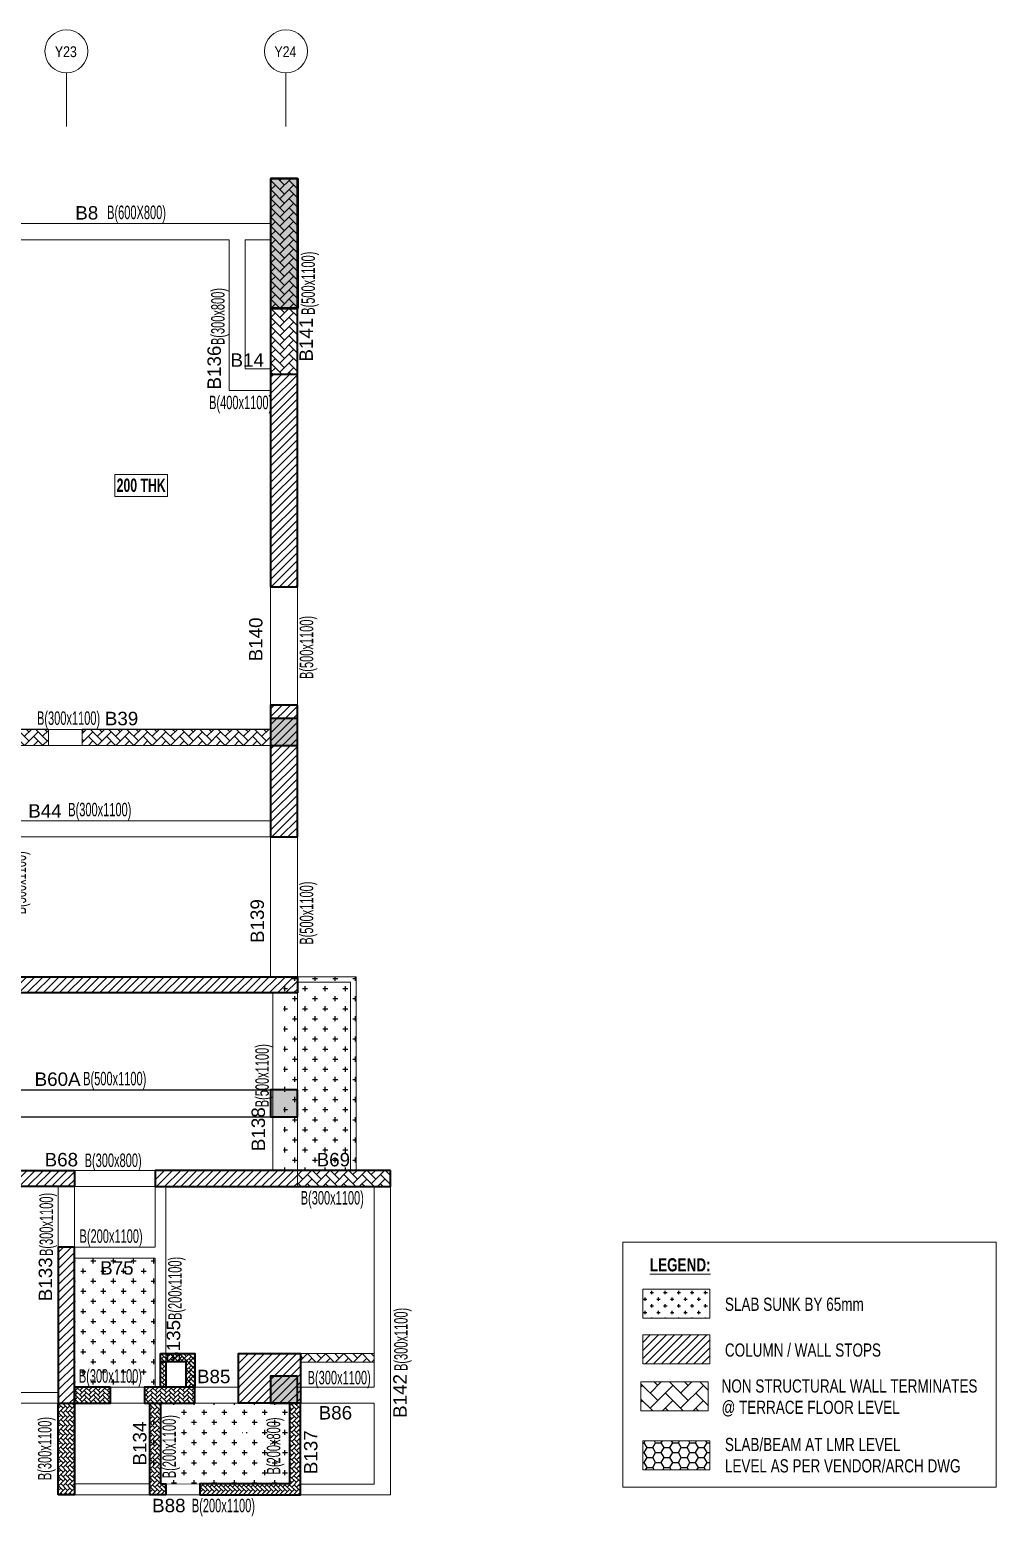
# Model space of a CAD drawing. Header units: millimetres. Extents: x 798 to 71469, y 782 to 33500.
# Drawn here: x 53497 to 71469, y 5870 to 33500 of the extents above; entities that cross this region are included whole.
import ezdxf
from ezdxf.enums import TextEntityAlignment as Align

# ---------------------------------------------------------------- set-up
doc = ezdxf.new("R2010")
doc.units = ezdxf.units.MM
doc.linetypes.add('Grid Line', pattern=[2222.5, 1270, -317.5, 317.5, -317.5])
doc.linetypes.add('HIDDEN', pattern=[0.375, 0.25, -0.125])
for name, color, linetype, lineweight in [('A-FLOR-IDEN', 11, 'Continuous', 9), ('A-GRIDS', 8, 'Continuous', 9), ('G-ANNO-TEXT', 231, 'Continuous', 9), ('S-BEAM', 7, 'Continuous', 18), ('S-BEAM-IDEN', 2, 'Continuous', 9), ('S-COL HATCH', 9, 'Continuous', 0), ('S-COLS', 5, 'Continuous', 35), ('S-GRIDS', 8, 'Continuous', 9), ('S-WALL', 4, 'Continuous', 18)]:
    doc.layers.add(name, color=color, linetype=linetype, lineweight=lineweight)
for name, color, linetype in [('Beam Nos', 7, 'Continuous'), ('changes', 7, 'Continuous'), ('HATCH', 8, 'Continuous'), ('SUNK SLAB', 8, 'Continuous')]:
    doc.layers.add(name, color=color, linetype=linetype)
doc.styles.add('Arial Narrow', font='ARIALN.TTF', dxfattribs={"height": 400})
doc.styles.add('SC-BBS1', font='SansSerif')
doc.styles.add('Swis721 LtCn BT', font='swisscl.ttf', dxfattribs={"width": 0.9, "height": 233.355162})
doc.styles.add('Swis721 LtCn BT_2', font='swisscl.ttf', dxfattribs={"height": 244.992296})
doc.styles.add('Swis721 LtCn BT_B', font='', dxfattribs={"width": 0.9, "height": 246.918336})
doc.styles.get('Swis721 LtCn BT_B').set_extended_font_data('Swis721 LtCn BT', bold=True)
pattern_1 = [(315, (-31091886.604, 20694843.886), (84.85281374, -1e-14), [180, -60]), (45, (-31091844.18, 20694801.46), (84.85281374, -2e-14), [180, -60])]
pattern_2 = [(45, (-31789147.33, 20742781.64), (0, 169.7056275), [360, -120]), (135, (-31789062.48, 20742866.5), (1e-14, 169.7056275), [360, -120])]
pattern_3 = [(45, (-31789147.34, 20510433.08), (-75.1300955, 75.1300955), [])]
pattern_4 = [(0, (-31348805.41, 21124428.96), (187.5, 187.5), [93.75, -281.25]), (90, (-31348758.54, 21124382.09), (-187.5, 187.5), [93.75, -281.25])]

# ---------------------------------------------------------------- blocks, each defined once
blk = doc.blocks.new('A$C6614787e')
at = {"layer": 'S-COL HATCH'}
h = blk.add_hatch(dxfattribs=at)
h.set_pattern_fill('AR-HBONE', color=256, scale=15)
h.set_pattern_definition([(45, (-31102020.92, 20625022.12), (0, 84.85281374), [180, -60]), (135, (-31101978.495, 20625064.55), (7e-15, 84.85281374), [180, -60])])
h.paths.add_polyline_path([(2600, 2625), (1960, 2625), (1960, 2000), (2120, 2000), (2120, 2466), (2600, 2466)])
h = blk.add_hatch(dxfattribs=at)
h.set_pattern_fill('AR-HBONE', color=256, scale=15)
h.set_pattern_definition([(45, (0, 0), (0, 84.8528), [180, -60]), (135, (42.426, 42.426), (7e-15, 84.8528), [180, -60])])
h.paths.add_polyline_path([(2600, 2466), (2500, 2466), (2500, 2000), (2600, 2000)])
h = blk.add_hatch(dxfattribs=at)
h.set_pattern_fill('AR-HBONE', color=256, scale=15)
h.set_pattern_definition([(45, (-31364182.66, 21103765.56), (0, 84.85281374), [180, -60]), (135, (-31364140.23, 21103807.99), (7e-15, 84.85281374), [180, -60])])
h.paths.add_polyline_path([(2900, 1700), (2900, 2000), (1960, 2000), (1960, 1700)])
h = blk.add_hatch(dxfattribs=at)
h.set_pattern_fill('AR-HBONE', color=256, scale=15)
h.set_pattern_definition([(45, (-31362782.653, 21103765.56), (0, 84.85281374), [180, -60]), (135, (-31362740.227, 21103807.99), (7e-15, 84.85281374), [180, -60])])
h.paths.add_polyline_path([(4200, 1700), (4200, 2000), (3530, 2000), (3530, 1700)])
h = blk.add_hatch(dxfattribs=at)
h.set_pattern_fill('AR-HBONE', color=256, scale=15, angle=-90)
h.set_pattern_definition(pattern_1)
edge = h.paths.add_edge_path()
edge.add_line((200, 1700), (200, 200))
edge.add_line((200, 200), (1870, 200))
edge.add_line((1870, 200), (1870, 0))
edge.add_line((1870, 0), (0, 0))
edge.add_line((0, 0), (0, 1700))
edge.add_line((0, 1700), (200, 1700))
h = blk.add_hatch(dxfattribs=at)
h.set_pattern_fill('AR-HBONE', color=256, scale=15, angle=-90)
h.set_pattern_definition(pattern_1)
h.paths.add_polyline_path([(2600, 200), (2500, 200), (2500, 0), (2800, 0), (2800, 1700), (2600, 1700)])
h = blk.add_hatch(dxfattribs=at)
h.set_pattern_fill('AR-HBONE', color=256, scale=15, angle=-90)
h.set_pattern_definition([(315, (21106265.21, 31371048.637), (84.85281374, -2e-14), [180, -60]), (45, (21106307.64, 31371006.21), (84.85281374, -2e-14), [180, -60])])
h.paths.add_polyline_path([(4200, 0), (4500, 0), (4500, 1700), (4200, 1700)])
at = {"layer": 'S-COLS', "elevation": 0}
for points in [[(2600, 2625), (1960, 2625), (1960, 2000), (2120, 2000), (2120, 2466), (2600, 2466), (2600, 2625)], [(200, 1700), (200, 200), (1870, 200), (1870, 0), (0, 0), (0, 1700), (200, 1700)]]:
    blk.add_lwpolyline(points, dxfattribs=at)
for points in [[(2600, 2466), (2500, 2466), (2500, 2000), (2600, 2000)], [(1960, 2000), (2900, 2000), (2900, 1700), (1960, 1700)], [(3530, 2000), (4200, 2000), (4200, 1700), (3530, 1700)], [(2600, 200), (2500, 200), (2500, 0), (2800, 0), (2800, 1700), (2600, 1700)], [(4500, 0), (4500, 1700), (4200, 1700), (4200, 0)]]:
    blk.add_lwpolyline(points, close=True, dxfattribs=at)
blk = doc.blocks.new('A$C535b99b2')
at = {"layer": 'HATCH'}
h = blk.add_hatch(color=256, dxfattribs=at)
h.dxf.hatch_style = 1
h.paths.add_polyline_path([(53100, 0), (53100, 500), (52600, 500), (52600, 0)])
at = {"layer": 'S-COLS', "elevation": 0}
blk.add_lwpolyline([(53100, 500), (52600, 500), (52600, 0), (53100, 0)], close=True, dxfattribs=at)
blk = doc.blocks.new('A$C33c92876')
at = {"layer": 'S-COL HATCH', "transparency": 33554687}
h = blk.add_hatch(color=256, dxfattribs=at)
h.dxf.hatch_style = 1
h.paths.add_polyline_path([(53100, 22766), (52600, 22766), (52600, 20350), (53100, 20350)])
at = {"layer": 'S-COLS'}
for p, q in [((52600, 22766), (52600, 22766)), ((52600, 20350, 0), (53100, 20350, 0))]:
    blk.add_line(p, q, dxfattribs=at)
at = {"layer": 'S-COLS', "elevation": 0}
for points in [[(52600, 22766), (52600, 20350), (53100, 20350), (53100, 22766)], [(53107, 22766), (53107, 20351), (52607, 20351), (52607, 22766)]]:
    blk.add_lwpolyline(points, close=True, dxfattribs=at)
at = {"layer": 'changes'}
for p in [(0, 12226), (0, 5325), (0, 0)]:
    blk.add_blockref('A$C535b99b2', p, dxfattribs=at)
blk = doc.blocks.new('Grid - Type 1 Structural-6743905-11TH FLOOR LVL')
at = {"layer": 'A-GRIDS'}
blk.add_circle((0, 0), 4, dxfattribs=at)
blk = doc.blocks.new('A$Cf2260b48')
at = {"layer": 'S-GRIDS', "linetype": 'Grid Line'}
for p, q in [((41010, 18003), (41010, 19003)), ((45092, 18003), (45092, 19003))]:
    blk.add_line(p, q, dxfattribs=at)
at = {"layer": 'A-GRIDS', "xscale": 99.99999999999991, "yscale": 99.99999999999991, "zscale": 99.99999999999991}
for p in [(41010, 19403), (45092, 19403)]:
    blk.add_blockref('Grid - Type 1 Structural-6743905-11TH FLOOR LVL', p, dxfattribs=at)
at = {"layer": 'A-GRIDS', "lineweight": 18, "char_height": 200, "width": 513.08, "attachment_point": 1, "style": 'Arial Narrow'}
for s, insert in [('Y23', (40795, 19495)), ('Y24', (44877, 19495))]:
    blk.add_mtext(s, dxfattribs=dict(at, insert=insert))

msp = doc.modelspace()

# ---------------------------------------------------------------- hatches: boundary and pattern name
at = {"layer": 'S-COL HATCH'}
h = msp.add_hatch(dxfattribs=at)
h.set_pattern_fill('AR-HBONE', color=256, scale=30)
h.set_pattern_definition([(45, (-31789147.34, 20510433.08), (0, 169.7056275), [360, -120]), (135, (-31789062.49, 20510517.93), (1e-14, 169.7056275), [360, -120])])
h.paths.add_polyline_path([(58474.5, 30737.1), (57974.5, 30737.1), (57974.5, 27097.9), (58474.5, 27097.9)])
h = msp.add_hatch(dxfattribs=at)
h.set_pattern_fill('AR-HBONE', color=256, scale=30)
h.set_pattern_definition(pattern_2)
h.paths.add_polyline_path([(53074.5, 20496.6), (53844.9, 20496.6), (53844.9, 20196.3), (53294.1, 20196), (53294.1, 20197.1), (53074.5, 20197.1)])
h = msp.add_hatch(dxfattribs=at)
h.set_pattern_fill('AR-HBONE', color=256, scale=30)
h.set_pattern_definition(pattern_2)
h.paths.add_polyline_path([(54464.9, 20496.6), (57973.4, 20496.6), (57973.4, 20198.2), (54464.9, 20198.2)])
h = msp.add_hatch(dxfattribs=at)
h.set_pattern_fill('AR-HBONE', color=256, scale=30)
h.set_pattern_definition(pattern_2)
h.paths.add_polyline_path([(60203.9, 11997.1), (60203.9, 12297.1), (58474.5, 12297.1), (58474.5, 11997.1)])
h = msp.add_hatch(dxfattribs=at)
h.set_pattern_fill('AR-HBONE', color=256, scale=30)
h.set_pattern_definition([(45, (-31789147.33, 20643063.64), (0, 169.7056275), [360, -120]), (135, (-31789062.48, 20643148.5), (1e-14, 169.7056275), [360, -120])])
h.paths.add_polyline_path([(56028.9, 8897.1), (56028.9, 8737.1), (56408.9, 8737.1), (56408.9, 8269.7), (56568.9, 8269.7), (56568.9, 8897.1)])
h.paths.add_polyline_path([(59903.9, 8897.1), (58528.9, 8897.1), (58528.9, 8737.1), (59903.9, 8737.1)])
at = {"layer": 'SUNK SLAB'}
h = msp.add_hatch(dxfattribs=at)
h.set_pattern_fill('ANSI31', color=8, scale=850, style=0)
h.set_pattern_definition(pattern_3)
h.paths.add_polyline_path([(57974.5, 27097.9), (58474.5, 27097.9), (58474.5, 23147.6), (57974.6, 23147.6)])
h = msp.add_hatch(dxfattribs=at)
h.set_pattern_fill('ANSI31', color=8, scale=850, style=0)
h.set_pattern_definition(pattern_3)
h.paths.add_polyline_path([(58474.5, 20947.6), (57974.5, 20947.6), (57974.5, 18497.1), (58474.5, 18497.1)])
h = msp.add_hatch(dxfattribs=at)
h.set_pattern_fill('ANSI31', color=8, scale=850, style=0)
h.set_pattern_definition(pattern_3)
h.paths.add_polyline_path([(52764.5, 15897.1), (52764.5, 15597.1), (58474.5, 15597.1), (58474.5, 15897.1)])
h = msp.add_hatch(dxfattribs=at)
h.set_pattern_fill('CROSS', color=8, scale=750, style=0)
h.set_pattern_definition(pattern_4)
h.paths.add_polyline_path([(58214.5, 15897.1), (59564.5, 15897.1), (59564.5, 12297.1), (58214.5, 12297.1)])
h = msp.add_hatch(dxfattribs=at)
h.set_pattern_fill('ANSI31', color=8, scale=850, style=0)
h.set_pattern_definition(pattern_3)
h.paths.add_polyline_path([(50678.9, 12297.1), (54328.9, 12297.1), (54328.9, 11997.1), (50978.9, 11997.1), (50978.9, 7971.9), (50678.9, 7971.9)])
h = msp.add_hatch(dxfattribs=at)
h.set_pattern_fill('ANSI31', color=8, scale=850, style=0)
h.set_pattern_definition(pattern_3)
h.paths.add_polyline_path([(55828.9, 12297.1), (58474.5, 12297.1), (58474.5, 11997.1), (55828.9, 11997.1)])
h = msp.add_hatch(dxfattribs=at)
h.set_pattern_fill('ANSI31', color=8, scale=850, style=0)
h.set_pattern_definition(pattern_3)
h.paths.add_polyline_path([(54028.8, 10869.7), (54328.9, 10869.7), (54328.9, 7971.9), (54028.8, 7971.9)])
h = msp.add_hatch(dxfattribs=at)
h.set_pattern_fill('CROSS', color=8, scale=750, style=0)
h.set_pattern_definition([(0, (-31348805.41, 21124428.95), (187.5, 187.5), [93.75, -281.25]), (90, (-31348758.54, 21124382.07), (-187.5, 187.5), [93.75, -281.25])])
h.paths.add_polyline_path([(54328.9, 10669.7), (55828.9, 10669.7), (55828.9, 8269.7), (54328.9, 8269.7)])
h.paths.add_polyline_path([(55708.6, 8227.5), (54310.1, 8227.5), (54310.1, 8754.7), (55708.6, 8754.7)], flags=9)
h = msp.add_hatch(dxfattribs=at)
h.set_pattern_fill('CROSS', color=8, scale=500, style=0)
h.set_pattern_definition([(0, (-23341.31, 23905.62), (125, 125), [62.5, -187.5]), (90, (-23310.06, 23874.37), (-125, 125), [62.5, -187.5])])
h.paths.add_polyline_path([(66144.8, 10094.4), (66144.8, 9553.2), (64895.1, 9553.2), (64895.1, 10094.4)], flags=0)
h = msp.add_hatch(dxfattribs=at)
h.set_pattern_fill('ANSI31', color=8, scale=850, style=0)
h.set_pattern_definition([(45, (-31293705.47, 20974256.47), (-75.1300955, 75.1300955), [])])
h.paths.add_polyline_path([(66144.8, 9243), (66144.8, 8701.8), (64895.1, 8701.8), (64895.1, 9243)], flags=0)
h = msp.add_hatch(dxfattribs=at)
h.set_pattern_fill('ANSI31', color=8, scale=850, style=0)
h.set_pattern_definition(pattern_3)
h.paths.add_polyline_path([(57378.9, 7971.9), (58528.9, 7971.9), (58528.9, 8896.7), (57378.9, 8896.7)])
h = msp.add_hatch(dxfattribs=at)
h.set_pattern_fill('AR-HBONE', color=8, scale=50, style=0)
h.set_pattern_definition([(45, (-31293738.87, 20971897.46), (0, 282.8427125), [600, -200]), (135, (-31293597.45, 20972038.88), (2e-14, 282.8427125), [600, -200])])
h.paths.add_polyline_path([(66111.4, 8368.9), (66111.4, 7827.6), (64861.7, 7827.6), (64861.7, 8368.9)], flags=0)
h = msp.add_hatch(dxfattribs=at)
h.set_pattern_fill('CROSS', color=8, scale=750, style=0)
h.set_pattern_definition(pattern_4)
h.paths.add_polyline_path([(58328.9, 6469.5), (58328.9, 7969.9), (55928.9, 7971.9), (55928.9, 6471)])
h.paths.add_polyline_path([(56508.2, 7708.7), (56443.7, 7138.1), (57421.2, 7138.1), (57485.7, 7708.7)], flags=16)
h.paths.add_polyline_path([(58316.6, 6600.8), (58316.6, 7874), (58328.9, 7874), (58328.9, 6600.8)], flags=16)
h.paths.add_polyline_path([(56321.3, 6593.9), (56321.3, 7867.1), (55794.2, 7867.1), (55794.2, 6593.9)])
h.paths.add_polyline_path([(56472.1, 7190.6), (57521.8, 7190.6), (57521.8, 7708.7), (56472.1, 7708.7)], flags=16)
h = msp.add_hatch(dxfattribs=at)
h.set_pattern_fill('HONEY', color=8, scale=850, style=0)
h.set_pattern_definition([(0, (-31789147.34, 20510433.08), (159.375, 92.01519915), [106.25, -212.5]), (120, (-31789147.34, 20510433.08), (-159.375, 92.01519915), [106.25, -212.5]), (60, (-31789147.34, 20510433.08), (4e-14, 184.0303983), [-212.5, 106.25])])
h.paths.add_polyline_path([(66144.8, 7273), (66144.8, 6731.7), (64895.1, 6731.7), (64895.1, 7273)], flags=0)

# ---------------------------------------------------------------- linework, layer by layer
at = {"layer": 'A-FLOR-IDEN', "color": 8, "flags": 128}
msp.add_lwpolyline([(56058.3, 25235.8), (56058.3, 24824), (55080.8, 24824), (55080.8, 25235.8)], close=True, dxfattribs=at)
at = {"layer": 'changes'}
for p, q in [((51078.9, 13796.6), (58474.6, 13796.6)), ((51078.9, 13297.1), (58474.6, 13297.1))]:
    msp.add_line(p, q, dxfattribs=at)
at = {"layer": 'G-ANNO-TEXT', "color": 7, "elevation": 0}
for points in [[(64526.6, 10964.3), (71468.6, 10964.3), (71468.6, 6414), (64526.6, 6414)], [(66144.8, 10094.4), (66144.8, 9553.2), (64895.1, 9553.2), (64895.1, 10094.4)], [(66144.8, 9243), (66144.8, 8701.8), (64895.1, 8701.8), (64895.1, 9243)], [(66144.8, 7273), (66144.8, 6731.7), (64895.1, 6731.7), (64895.1, 7273)]]:
    msp.add_lwpolyline(points, close=True, dxfattribs=at)
at = {"layer": 'G-ANNO-TEXT', "color": 7}
msp.add_lwpolyline([(66111.4, 8368.9), (66111.4, 7827.6), (64861.7, 7827.6), (64861.7, 8368.9)], close=True, dxfattribs=at)
at = {"layer": 'S-BEAM'}
for p, q in [((57974.5, 29897.1), (52574.5, 29897.1)), ((57974.5, 29597.1), (57504.5, 29597.1)), ((57504.5, 27197.1), (57504.5, 29597.1)), ((57974.6, 27197.1), (57504.5, 27197.1)), ((58474.5, 23147.6), (58474.5, 20947.6)), ((57974.5, 18497.1, 0), (53076.2, 18497.1, 0)), ((57974.5, 18497.1, 0), (57974.5, 15897.1)), ((58474.5, 18497.1), (58474.5, 15897.1)), ((59564.5, 12297.1), (59564.5, 15897.1)), ((58474.6, 12297.1), (58474.6, 15597.1)), ((60203.9, 11997.1), (60203.9, 6271.9)), ((55828.9, 10669.7), (54328.9, 10669.7)), ((55828.9, 10669.7), (55828.9, 8269.7)), ((56408.9, 8737.1), (56028.9, 8737.1)), ((56028.9, 8737.1), (56028.9, 8269.7)), ((56408.9, 8737.1), (56408.9, 8269.7)), ((58474.5, 8269.7), (59903.9, 8269.7)), ((54028.8, 7971.9), (50713.2, 7971.9)), ((54028.9, 7971.9), (54028.9, 6271.9)), ((54328.9, 7971.9), (54328, 6471.9)), ((54748.4, 7971.9), (54328.9, 7971.9)), ((55728.9, 7971.9), (55528.9, 7971.9)), ((55728.9, 7971.9), (55728.9, 6471.9)), ((58328.9, 7969.9), (55928.9, 7971.9)), ((55928.9, 7971.9), (55928.9, 6471.9)), ((58328.9, 7971.9), (58328.9, 6469.5)), ((58528.9, 7971.9), (58528.9, 6469.5)), ((58328.9, 6469.5), (55928.9, 6471)), ((54028.9, 6271.9), (60203.9, 6271.9))]:
    msp.add_line(p, q, dxfattribs=at)
at = {"layer": 'S-BEAM', "linetype": 'HIDDEN'}
for p, q in [((57204.5, 29597.1), (53074.5, 29597.1)), ((57204.5, 26797.1), (57204.5, 29597.1)), ((57204.5, 27097.1), (57204.5, 27097.1)), ((57204.5, 26797.1), (57974.5, 26797.1)), ((57974.5, 23147.6), (57974.5, 20947.6)), ((57974.5, 20496.6), (53074.5, 20496.6)), ((57974.5, 20198.2), (53074.5, 20195.9)), ((57975.3, 18797.1, 0), (53064.2, 18797.1, 0)), ((58014.5, 12297.1), (58014.5, 15597.1)), ((55828.9, 12296.7), (54328.9, 12297.1)), ((54028.9, 11997.1), (54028.8, 10869.7)), ((54328.9, 11997.1), (54328.9, 10869.7)), ((55828.9, 11997.1), (54328.9, 11997.1)), ((55828.9, 11997.1), (55828.9, 10869.7)), ((56028.9, 11997.1), (56028.9, 8737.1)), ((59903.9, 11997.1), (59903.9, 8269.7)), ((55828.9, 10869.7), (54328.9, 10869.7)), ((54028.8, 8171.9), (50713.2, 8171.9)), ((57403.9, 8269.7), (54328.9, 8269.7)), ((55528.9, 7971.9), (54678.9, 7971.9)), ((58323.2, 7969.9), (59903.9, 7969.9)), ((59903.9, 6469.5), (59903.9, 7969.9)), ((55728.9, 6471.1), (54328.9, 6471.9)), ((59905.9, 6469.5), (58528.9, 6469.5))]:
    msp.add_line(p, q, dxfattribs=at)
at = {"layer": 'S-BEAM', "color": 5, "elevation": 0}
for points in [[(53844.9, 20497.1), (53074.5, 20497.1), (53074.5, 20195.9), (53844.9, 20195.9)], [(54474.9, 20498.2), (57973.4, 20498.2), (57973.4, 20198.2), (54474.9, 20198.2)], [(56028.9, 8897.1), (56028.9, 8737.1), (56408.9, 8737.1), (56408.9, 8269.7), (56568.9, 8269.7), (56568.9, 8897.1)], [(59903.9, 8897.1), (58528.9, 8897.1), (58528.9, 8737.1), (59903.9, 8737.1)]]:
    msp.add_lwpolyline(points, close=True, dxfattribs=at)
at = {"layer": 'S-COL HATCH', "transparency": 33554687}
msp.add_line((58474.5, 12297.1), (58474.5, 11997.1), dxfattribs=at)
at = {"layer": 'S-COLS'}
for p, q in [((57974.5, 30737.1), (57974.5, 30737.1)), ((57974.5, 27097.9), (58474.5, 27097.9)), ((50678.9, 12297.1), (54328.9, 12297.1)), ((54328.9, 12297.1), (54328.9, 11997.1)), ((54328.9, 11997.1), (50978.9, 11997.1))]:
    msp.add_line(p, q, dxfattribs=at)
at = {"layer": 'S-COLS', "elevation": 0}
for points in [[(57974.5, 30737.1), (57974.5, 23147.6), (58474.5, 23147.6), (58474.5, 30737.1)], [(58474.5, 20947.6), (57974.5, 20947.6), (57974.5, 18497.1), (58474.5, 18497.1)], [(58474.5, 15597.1), (52764.5, 15597.1), (52764.5, 15897.1), (58474.5, 15897.1)], [(60203.9, 12297.1), (55828.9, 12297.1), (55828.9, 11997.1), (60203.9, 11997.1)], [(54328.9, 10869.7), (54028.8, 10869.7), (54028.8, 7971.9), (54328.9, 7971.9)], [(58528.9, 7971.9), (57378.9, 7971.9), (57378.9, 8896.7), (58528.9, 8896.7)]]:
    msp.add_lwpolyline(points, close=True, dxfattribs=at)
at = {"layer": 'S-WALL', "color": 7}
for p, q in [((59563.9, 15897.1), (58473.9, 15897.1)), ((58473.9, 15797.1), (59463.9, 15797.1)), ((59463.9, 15797.1), (59463.9, 12297.1)), ((59563.9, 12297.1), (59563.9, 15897.1))]:
    msp.add_line(p, q, dxfattribs=at)

# ---------------------------------------------------------------- block references
at = {"layer": 'changes'}
msp.add_blockref('A$C33c92876', (5374.6, 7971.5), dxfattribs=at)
at = {"layer": 'changes', "xscale": -1}
msp.add_blockref('A$C6614787e', (58528.9, 6271.9), dxfattribs=at)
at = {"layer": 'S-WALL'}
msp.add_blockref('A$Cf2260b48', (13170.2, 13697.1), dxfattribs=at)

# ---------------------------------------------------------------- texts
at = {"layer": 'A-FLOR-IDEN', "color": 1, "insert": (55569.6, 25157.8), "char_height": 246.92, "width": 1155, "attachment_point": 2, "line_spacing_factor": 0.964267, "style": 'Swis721 LtCn BT_B'}
msp.add_mtext('200 THK', dxfattribs=at)
at = {"layer": 'Beam Nos', "style": 'SC-BBS1'}
for s, p in [('B8', (54557.7, 29897.1)), ('B14', (57541.7, 27160.5)), ('B39', (55204.6, 20498.2)), ('B44', (53780.7, 18780.7)), ('B60A', (54015.6, 13794.9, 0)), ('B68', (54085.4, 12299)), ('B69', (59142.9, 12299)), ('B75', (55117.9, 10286.6, 0)), ('B85', (56918.2, 8269.1, 0)), ('B86', (59180.7, 7594.1, 0)), ('B88', (56083.7, 5870.3))]:
    msp.add_text(s, height=250, dxfattribs=at).set_placement(p, align=Align.BOTTOM_CENTER)
for s, p in [('B141', (58836.3, 27740)), ('B136', (57126.8, 27220.9)), ('B140', (57899.8, 22168)), ('B139', (57927.8, 16933)), ('B138', (57946.7, 13065)), ('B133', (53989, 10275.5)), ('B135', (56369.5, 9112)), ('B142', (60581.3, 8107)), ('B134', (55742.2, 7222)), ('B137', (58922.2, 7060.5))]:
    msp.add_text(s, height=250, rotation=90, dxfattribs=at).set_placement(p, align=Align.BOTTOM_CENTER)
at = {"layer": 'G-ANNO-TEXT', "color": 7, "char_height": 244.992, "attachment_point": 1, "line_spacing_factor": 0.971848, "style": 'Swis721 LtCn BT_2'}
for s, insert, width in [('\\fSwis721 LtCn BT|b1|i0|c0|p34|;\\LLEGEND:', (65026.9, 10666.8), 1299), ('SLAB SUNK BY 65mm', (66422.8, 9933.7), 3845.238), ('COLUMN / WALL STOPS', (66422.8, 9082.3), 3845.238), ('NON STRUCTURAL WALL TERMINATES \\P@ TERRACE FLOOR LEVEL', (66360.9, 8415.2), 5044.845), ('SLAB/BEAM AT LMR LEVEL\\PLEVEL AS PER VENDOR/ARCH DWG', (66422.8, 7327.2), 4403.404)]:
    msp.add_mtext(s, dxfattribs=dict(at, insert=insert, width=width))
at = {"layer": 'S-BEAM-IDEN', "style": 'Swis721 LtCn BT', "width": 0.8}
for s, p in [('B(600X800)', (54936.3, 29980.8)), ('B(400x1100)', (56832.5, 26447.8)), ('B(300x1100)', (53633, 20580.8, 0)), ('B(300x800)', (54518.4, 12362.1, 0)), ('B(300x1100)', (58536, 11664.9, 0)), ('B(200x1100)', (54423, 10953.4, 0)), ('B(300x1100)', (54410.6, 8353.4, 0)), ('B(300x1100)', (58664.7, 8322.7, 0)), ('B(200x1100)', (56511.7, 5945.7, 0))]:
    msp.add_text(s, height=250, dxfattribs=at).set_placement(p)
for s, rotation, p in [('B(500x1100)', 90, (58799.1, 28201.6)), ('B(300x800)', 90, (57119.8, 27639.7, 0)), ('B(500x1100)', 90, (58768, 21431.4, 0)), ('B(300x1100)', 360, (54213.3, 18880.8)), ('B(500x1100)', 90, (53430.8, 17057.3, 0)), ('B(500x1100)', 90, (58768, 16493.6, 0)), ('B(500x1100)', 90, (57942, 13472.9, 0)), ('B(500x1100)', 360, (54491.2, 13880.3, 0)), ('B(300x1100)', 90, (53930.5, 10708, 0)), ('B(200x1100)', 90, (56322.4, 9518.7, 0)), ('B(300x1100)', 90, (60523.7, 8570.8, 0)), ('B(200x1100)', 90, (56215.2, 6578, 0)), ('B(300x1100)', 90, (53901.5, 6542.3, 0)), ('B(200x800)', 90, (58156.1, 6647.6, 0))]:
    msp.add_text(s, height=250, rotation=rotation, dxfattribs=at).set_placement(p)

doc.saveas('drawing.dxf')
